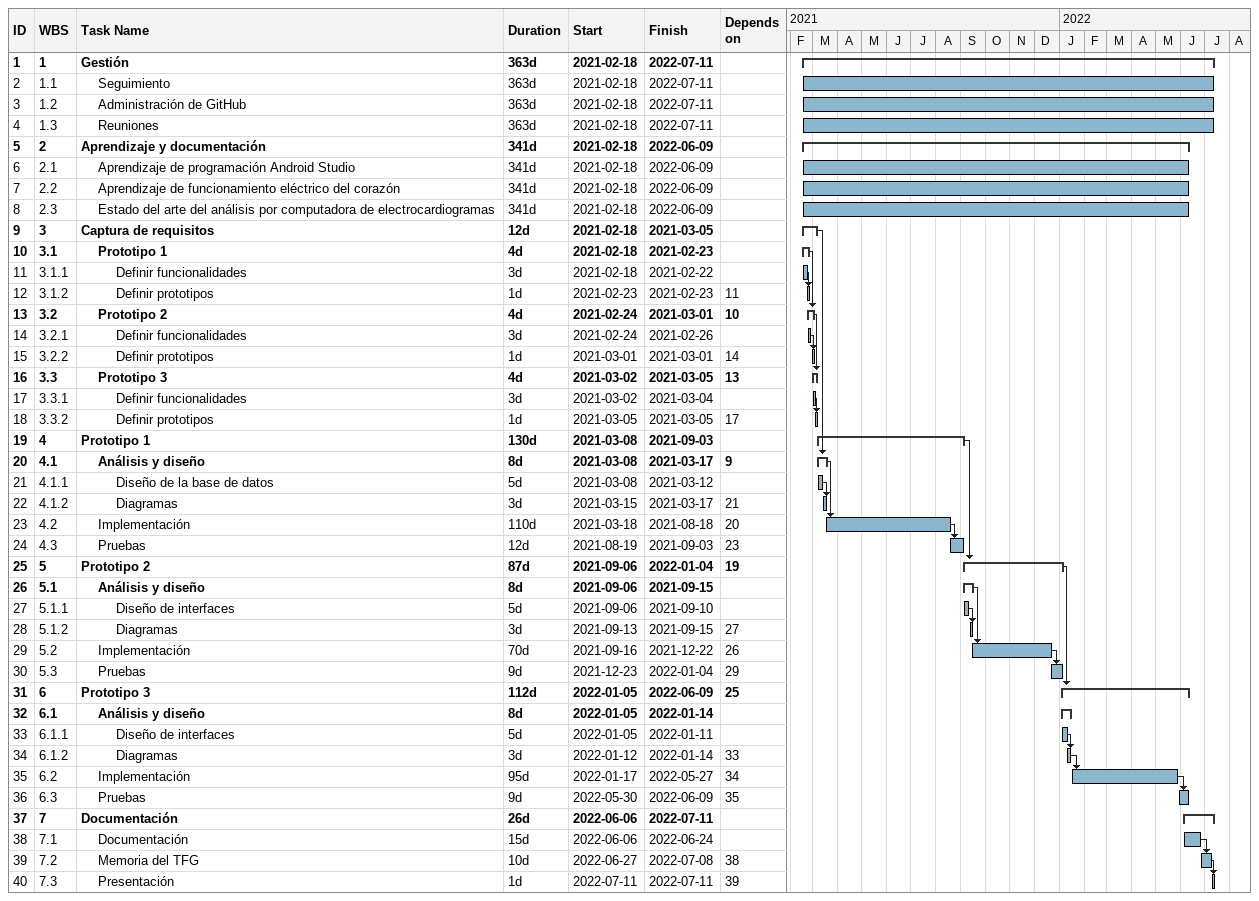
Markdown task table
| ID | WBS | Task | Duration | Start | Finish | Predecessors |
|---|---|---|---|---|---|---|
| 1 | 1 | **Gestión** | 363d | 2021-02-18 | 2022-07-11 |  |
| 2 | 1.1 | Seguimiento | 363d | 2021-02-18 | 2022-07-11 |  |
| 3 | 1.2 | Administración de GitHub | 363d | 2021-02-18 | 2022-07-11 |  |
| 4 | 1.3 | Reuniones | 363d | 2021-02-18 | 2022-07-11 |  |
| 5 | 2 | **Aprendizaje y documentación** | 341d | 2021-02-18 | 2022-06-09 |  |
| 6 | 2.1 | Aprendizaje de programación Android Studio | 341d | 2021-02-18 | 2022-06-09 |  |
| 7 | 2.2 | Aprendizaje de funcionamiento eléctrico del corazón | 341d | 2021-02-18 | 2022-06-09 |  |
| 8 | 2.3 | Estado del arte del análisis por computadora de electrocardiogramas | 341d | 2021-02-18 | 2022-06-09 |  |
| 9 | 3 | **Captura de requisitos** | 12d | 2021-02-18 | 2021-03-05 |  |
| 10 | 3.1 | **Prototipo 1** | 4d | 2021-02-18 | 2021-02-23 |  |
| 11 | 3.1.1 | Definir funcionalidades | 3d | 2021-02-18 | 2021-02-22 |  |
| 12 | 3.1.2 | Definir prototipos | 1d | 2021-02-23 | 2021-02-23 | 11 |
| 13 | 3.2 | **Prototipo 2** | 4d | 2021-02-24 | 2021-03-01 | 10 |
| 14 | 3.2.1 | Definir funcionalidades | 3d | 2021-02-24 | 2021-02-26 |  |
| 15 | 3.2.2 | Definir prototipos | 1d | 2021-03-01 | 2021-03-01 | 14 |
| 16 | 3.3 | **Prototipo 3** | 4d | 2021-03-02 | 2021-03-05 | 13 |
| 17 | 3.3.1 | Definir funcionalidades | 3d | 2021-03-02 | 2021-03-04 |  |
| 18 | 3.3.2 | Definir prototipos | 1d | 2021-03-05 | 2021-03-05 | 17 |
| 19 | 4 | **Prototipo 1** | 130d | 2021-03-08 | 2021-09-03 |  |
| 20 | 4.1 | **Análisis y diseño** | 8d | 2021-03-08 | 2021-03-17 | 9 |
| 21 | 4.1.1 | Diseño de la base de datos | 5d | 2021-03-08 | 2021-03-12 |  |
| 22 | 4.1.2 | Diagramas | 3d | 2021-03-15 | 2021-03-17 | 21 |
| 23 | 4.2 | Implementación | 110d | 2021-03-18 | 2021-08-18 | 20 |
| 24 | 4.3 | Pruebas | 12d | 2021-08-19 | 2021-09-03 | 23 |
| 25 | 5 | **Prototipo 2** | 87d | 2021-09-06 | 2022-01-04 | 19 |
| 26 | 5.1 | **Análisis y diseño** | 8d | 2021-09-06 | 2021-09-15 |  |
| 27 | 5.1.1 | Diseño de interfaces | 5d | 2021-09-06 | 2021-09-10 |  |
| 28 | 5.1.2 | Diagramas | 3d | 2021-09-13 | 2021-09-15 | 27 |
| 29 | 5.2 | Implementación | 70d | 2021-09-16 | 2021-12-22 | 26 |
| 30 | 5.3 | Pruebas | 9d | 2021-12-23 | 2022-01-04 | 29 |
| 31 | 6 | **Prototipo 3** | 112d | 2022-01-05 | 2022-06-09 | 25 |
| 32 | 6.1 | **Análisis y diseño** | 8d | 2022-01-05 | 2022-01-14 |  |
| 33 | 6.1.1 | Diseño de interfaces | 5d | 2022-01-05 | 2022-01-11 |  |
| 34 | 6.1.2 | Diagramas | 3d | 2022-01-12 | 2022-01-14 | 33 |
| 35 | 6.2 | Implementación | 95d | 2022-01-17 | 2022-05-27 | 34 |
| 36 | 6.3 | Pruebas | 9d | 2022-05-30 | 2022-06-09 | 35 |
| 37 | 7 | **Documentación** | 26d | 2022-06-06 | 2022-07-11 |  |
| 38 | 7.1 | Documentación | 15d | 2022-06-06 | 2022-06-24 |  |
| 39 | 7.2 | Memoria del TFG | 10d | 2022-06-27 | 2022-07-08 | 38 |
| 40 | 7.3 | Presentación | 1d | 2022-07-11 | 2022-07-11 | 39 |
